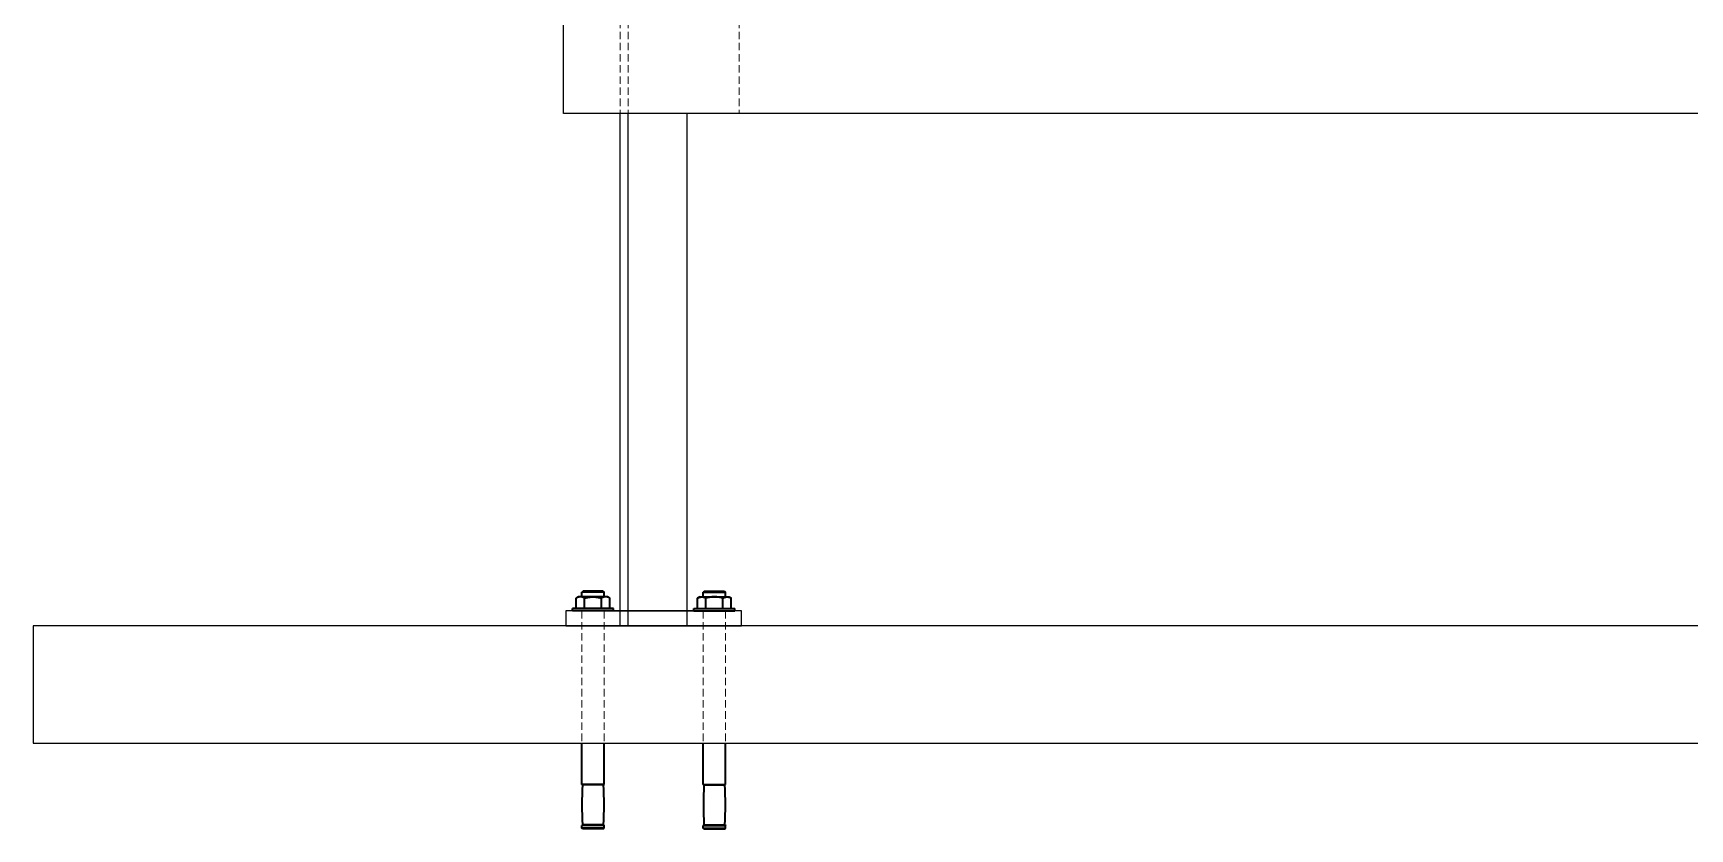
# Model space of a CAD drawing. Header units: millimetres. Extents: x 29178 to 37588, y 1365 to 7305.
# Drawn here: x 32471 to 33887, y 5334 to 6013 of the extents above; entities that cross this region are included whole.
import ezdxf

# ---------------------------------------------------------------- set-up
doc = ezdxf.new("R2010")
doc.units = ezdxf.units.MM
doc.linetypes.add('HIDDEN', pattern=[9.525, 6.35, -3.175])
doc.layers.add('TRACEJADA', color=3, linetype='HIDDEN', lineweight=20)
doc.layers.add('Visível (ISO)', color=7, linetype='Continuous', lineweight=35)

msp = doc.modelspace()

# ---------------------------------------------------------------- linework, layer by layer
for p, q in [((32924.4, 5944.6), (32924.4, 6147.8)), ((33965, 5944.6), (32924.4, 5944.6)), ((32972.8, 5507), (32972.8, 5944.6)), ((32979.7, 5507), (32979.7, 5944.6)), ((33030.2, 5507), (33030.2, 5944.6)), ((33076.5, 5519.7), (32926.5, 5519.7)), ((32926.5, 5519.7), (32926.5, 5507)), ((32950.7, 5519.7), (33052.3, 5519.7)), ((32972.8, 5519.7), (33030.2, 5519.7)), ((33076.5, 5507), (33076.5, 5519.7)), ((34380.6, 5507), (32471.4, 5507)), ((32471.4, 5507), (32471.4, 5406.6)), ((32926.5, 5507), (33076.5, 5507)), ((32926.5, 5507), (32949.7, 5507)), ((32471.4, 5406.6), (34380.6, 5406.6))]:
    msp.add_line(p, q)
at = {"layer": 'TRACEJADA'}
for p, q in [((32972.8, 6147.8), (32972.8, 5944.6)), ((32979.7, 6147.8), (32979.7, 5944.6)), ((33074.4, 6147.8), (33074.4, 5944.6)), ((32940.1, 5519.7), (32940.1, 5406.6)), ((32959.2, 5519.7), (32959.2, 5406.6)), ((33043.8, 5519.7), (33043.8, 5406.6)), ((33062.9, 5519.7), (33062.9, 5406.6))]:
    msp.add_line(p, q, dxfattribs=at)
at = {"layer": 'Visível (ISO)'}
for p, q in [((32941.1, 5536.7), (32940.1, 5535.7)), ((32959.2, 5535.7), (32940.1, 5535.7)), ((32940.1, 5531.7), (32940.1, 5535.7)), ((32958.2, 5536.7), (32941.1, 5536.7)), ((32958.2, 5536.7), (32959.2, 5535.7)), ((32959.2, 5531.7), (32959.2, 5535.7)), ((33044.8, 5536.7), (33043.8, 5535.7)), ((33043.8, 5535.7), (33062.9, 5535.7)), ((33043.8, 5531.7), (33043.8, 5535.7)), ((33044.8, 5536.7), (33061.9, 5536.7)), ((33061.9, 5536.7), (33062.9, 5535.7)), ((33062.9, 5531.7), (33062.9, 5535.7)), ((32967.2, 5521.7), (32932.2, 5521.7)), ((32932.2, 5519.7), (32932.2, 5521.7)), ((32967.2, 5519.7), (32932.2, 5519.7)), ((32937.2, 5531.7), (32935.2, 5530.6)), ((32935.2, 5521.7), (32935.2, 5530.6)), ((32938.8, 5531.7), (32937.2, 5531.7)), ((32949.7, 5531.7), (32938.8, 5531.7)), ((32942.4, 5521.7), (32942.4, 5530.6)), ((32960.5, 5531.7), (32949.7, 5531.7)), ((32956.9, 5521.7), (32956.9, 5530.6)), ((32962.2, 5531.7), (32960.5, 5531.7)), ((32962.2, 5531.7), (32964.1, 5530.6)), ((32964.1, 5521.7), (32964.1, 5530.6)), ((32967.2, 5519.7), (32967.2, 5521.7)), ((33035.9, 5521.7), (33070.9, 5521.7)), ((33035.9, 5519.7), (33035.9, 5521.7)), ((33035.9, 5519.7), (33070.9, 5519.7)), ((33040.9, 5531.7), (33038.9, 5530.6)), ((33038.9, 5521.7), (33038.9, 5530.6)), ((33040.9, 5531.7), (33042.5, 5531.7)), ((33042.5, 5531.7), (33053.4, 5531.7)), ((33046.1, 5521.7), (33046.1, 5530.6)), ((33053.4, 5531.7), (33064.2, 5531.7)), ((33060.6, 5521.7), (33060.6, 5530.6)), ((33064.2, 5531.7), (33065.9, 5531.7)), ((33065.9, 5531.7), (33067.8, 5530.6)), ((33067.8, 5521.7), (33067.8, 5530.6)), ((33070.9, 5519.7), (33070.9, 5521.7)), ((32940.1, 5371.5), (32940.1, 5406.6)), ((32959.2, 5371.5), (32959.2, 5406.6)), ((33043.8, 5371.5), (33043.8, 5406.6)), ((33062.9, 5371.5), (33062.9, 5406.6)), ((32959.2, 5371.5), (32940.1, 5371.5)), ((32940.6, 5371), (32940.1, 5371.5)), ((32958.7, 5371), (32940.6, 5371)), ((32958.7, 5371), (32959.2, 5371.5)), ((33043.8, 5371.5), (33062.9, 5371.5)), ((33044.3, 5371), (33043.8, 5371.5)), ((33044.3, 5371), (33062.4, 5371)), ((33062.4, 5371), (33062.9, 5371.5)), ((32940.6, 5337), (32940.1, 5336.5)), ((32959.2, 5336.5), (32940.1, 5336.5)), ((32940.1, 5334), (32940.1, 5336.5)), ((32958.7, 5337), (32940.6, 5337)), ((32958.7, 5337), (32959.2, 5336.5)), ((32959.2, 5334), (32959.2, 5336.5)), ((33044.3, 5337), (33043.8, 5336.5)), ((33043.8, 5336.5), (33062.9, 5336.5)), ((33043.8, 5334), (33043.8, 5336.5)), ((33044.3, 5337), (33062.4, 5337)), ((33062.4, 5337), (33062.9, 5336.5)), ((33062.9, 5334), (33062.9, 5336.5)), ((32959.2, 5334), (32940.1, 5334)), ((32940.6, 5333.5), (32940.1, 5334)), ((32958.7, 5333.5), (32940.6, 5333.5)), ((32958.7, 5333.5), (32959.2, 5334)), ((33043.8, 5334), (33062.9, 5334)), ((33044.3, 5333.5), (33043.8, 5334)), ((33044.3, 5333.5), (33062.4, 5333.5)), ((33062.4, 5333.5), (33062.9, 5334))]:
    msp.add_line(p, q, dxfattribs=at)
for centre, start, end in [((33229.4, 5354), 176.6306, 183.3694), ((32669.9, 5354), 356.6306, 3.3694), ((33333.1, 5354), 176.6306, 183.3694), ((32773.6, 5354), 356.6306, 3.3694)]:
    msp.add_arc(centre, 289.2, start, end, dxfattribs=at)
for points, weights in [([(32938.8, 5531.7), (32937.2, 5531.7), (32935.2, 5530.6)], [1.76210235533, 1.76210235533, 1.63558909829]), ([(32942.4, 5530.6), (32940.5, 5531.7), (32938.8, 5531.7)], [1.63558909829, 1.76210235533, 1.76210235533]), ([(32942.4, 5530.6), (32946.3, 5531.7), (32949.7, 5531.7)], [1.63558909829, 1.76210235533, 1.76210235533]), ([(32949.7, 5531.7), (32953, 5531.7), (32956.9, 5530.6)], [1.76210235533, 1.76210235533, 1.63558909829]), ([(32960.5, 5531.7), (32958.8, 5531.7), (32956.9, 5530.6)], [1.76210235533, 1.76210235533, 1.63558909829]), ([(32964.1, 5530.6), (32962.2, 5531.7), (32960.5, 5531.7)], [1.63558909829, 1.76210235533, 1.76210235533]), ([(33038.9, 5530.6), (33040.9, 5531.7), (33042.5, 5531.7)], [1.63558909829, 1.76210235533, 1.76210235533]), ([(33042.5, 5531.7), (33044.2, 5531.7), (33046.1, 5530.6)], [1.76210235533, 1.76210235533, 1.63558909829]), ([(33053.4, 5531.7), (33050, 5531.7), (33046.1, 5530.6)], [1.76210235533, 1.76210235533, 1.63558909829]), ([(33060.6, 5530.6), (33056.7, 5531.7), (33053.4, 5531.7)], [1.63558909829, 1.76210235533, 1.76210235533]), ([(33060.6, 5530.6), (33062.5, 5531.7), (33064.2, 5531.7)], [1.63558909829, 1.76210235533, 1.76210235533]), ([(33064.2, 5531.7), (33065.9, 5531.7), (33067.8, 5530.6)], [1.76210235533, 1.76210235533, 1.63558909829])]:
    msp.add_rational_spline(points, weights, degree=2, dxfattribs=at)

doc.saveas('drawing.dxf')
